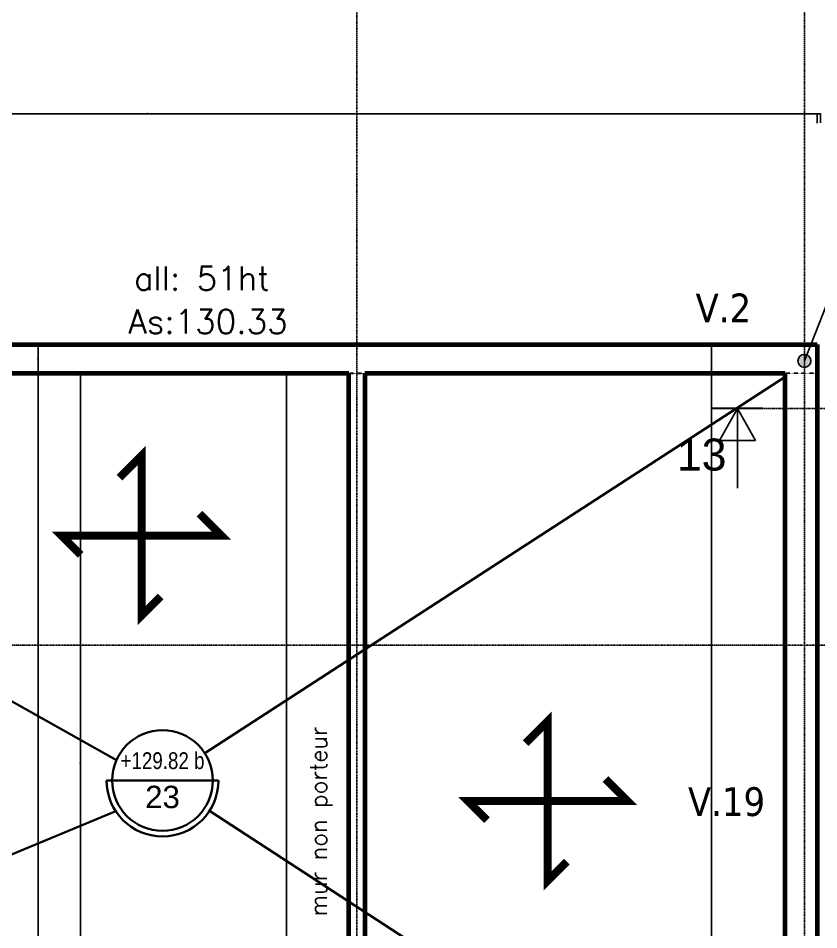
# Model space of a CAD drawing. Extents: x -12912 to 27386, y 1818 to 8189.
# Drawn here: x 1826 to 2327, y 7070 to 7640 of the extents above; entities that cross this region are included whole.
import ezdxf

# ---------------------------------------------------------------- set-up
doc = ezdxf.new("R2010")
doc.units = 0
doc.header["$MEASUREMENT"] = 0
for name, pattern in [('CACHE2', [4.7625, 3.175, -1.5875]), ('GrDotted', [0.4, 0.1, -0.1, 0.1, -0.1]), ('GrFeatureAxis', [0.85, 0.25, -0.2, 0.1, -0.2, 0.1]), ('STRICHPUNKT2_S11', [0.9, 0.7, -0.1, 0, -0.1])]:
    doc.linetypes.add(name, pattern=pattern)
doc.layers.get('0').update_dxf_attribs({"linetype": 'CONTINUOUS'})
doc.layers.get('DEFPOINTS').update_dxf_attribs({"linetype": 'CONTINUOUS'})
for name, color, linetype in [('K_ENT_M_Building_Coffrage PH Sous sol', 7, 'CONTINUOUS'), ('STR_COTATION', 1, 'CONTINUOUS'), ('STR_dob_liaisons_voiles', 23, 'CONTINUOUS'), ('STR_SURCH', 9, 'CACHE2'), ('STR_TXT', 102, 'CONTINUOUS'), ('STR_TXT_V', 102, 'CONTINUOUS')]:
    doc.layers.add(name, color=color, linetype=linetype)
for name, color, linetype, lineweight in [('STR_AXES', 4, 'STRICHPUNKT2_S11', 25), ('STR_dob_dalles', 130, 'CONTINUOUS', 35), ('STR_VOILES', 6, 'CONTINUOUS', 70)]:
    doc.layers.add(name, color=color, linetype=linetype, lineweight=lineweight)
doc.styles.add('EPAIS', font='TAHOMA.TTF')
doc.styles.add('FIN', font='romans.shx')
doc.styles.add('GrAnnotations', font='simplex.shx', dxfattribs={"height": 0.15})
doc.styles.add('GrCut', font='swissli.ttf', dxfattribs={"height": 0.2})
doc.styles.add('GrDimensions', font='simplex.shx')
doc.dimstyles.new('GrDimensions', dxfattribs={"dimtxt": 0.09, "dimasz": 0.05, "dimexe": 0.07, "dimexo": 0, "dimgap": 0.05, "dimtad": 1, "dimzin": 0, "dimdsep": 46, "dimtxsty": 'GrDimensions', "dimblk": 'ARCHTICK', "dimblk1": 'ARCHTICK', "dimblk2": 'ARCHTICK', "dimcen": 0.09, "dimadec": 0, "dimazin": 0, "dimtfac": 1, "dimtdec": 4, "dimtmove": 0, "dimatfit": 3, "dimldrblk": 'OPEN30', "dimfxl": 0, "dimtolj": 1, "dimtzin": 0, "dimarcsym": 0})
doc.dimstyles.new('nOVO', dxfattribs={"dimscale": 1.3, "dimtxt": 0.09, "dimasz": 0.05, "dimexe": 0.07, "dimexo": 0, "dimgap": 0.05, "dimtad": 1, "dimzin": 0, "dimdsep": 46, "dimtxsty": 'GrDimensions', "dimblk": 'ARCHTICK', "dimcen": 0.09, "dimadec": 0, "dimazin": 0, "dimtfac": 1, "dimtmove": 0, "dimatfit": 3, "dimldrblk": 'OPEN30', "dimfxl": 0, "dimtolj": 1, "dimtzin": 0, "dimarcsym": 0})

# ---------------------------------------------------------------- blocks, each defined once
blk = doc.blocks.new('_ArchTick')
at = {"color": 0, "linetype": 'ByBlock', "const_width": 0.15}
blk.add_lwpolyline([(-0.5, -0.5), (0.5, 0.5)], dxfattribs=at)
blk = doc.blocks.new('*D437')
at = {"layer": 'DEFPOINTS', "color": 0, "linetype": 'Continuous'}
for p in [(2260.3, 7436.01), (2260.3, 7417.92), (2260.3, 7417.92)]:
    blk.add_point(p, dxfattribs=at)
at = {"layer": 'STR_COTATION', "color": 0, "linetype": 'Continuous', "lineweight": -2}
for p, q in [((2260.3, 7436.01), (2260.21, 7436.01)), ((2260.3, 7436.01), (2260.3, 7417.92)), ((2260.3, 7417.92), (2260.21, 7417.92))]:
    blk.add_line(p, q, dxfattribs=at)
at = {"layer": 'STR_COTATION', "color": 0, "linetype": 'Continuous', "lineweight": -2, "xscale": 0.065, "yscale": 0.065, "zscale": 0.065}
for p, rotation in [((2260.3, 7436.01), 90), ((2260.3, 7417.92), 270)]:
    blk.add_blockref('_ArchTick', p, dxfattribs=dict(at, rotation=rotation))
at = {"layer": 'STR_COTATION', "color": 0, "linetype": 'Continuous', "lineweight": -3, "insert": (2260.18, 7426.97), "char_height": 0.117, "attachment_point": 5, "rotation": 90, "style": 'GrDimensions'}
blk.add_mtext('\\A1;1810', dxfattribs=at)
blk = doc.blocks.new('_Open30')
at = {"color": 0, "linetype": 'ByBlock', "lineweight": -2}
for p, q in [((-1, 0.3), (0, 0)), ((0, 0), (-1, -0.3)), ((0, 0), (-1, 0))]:
    blk.add_line(p, q, dxfattribs=at)
blk = doc.blocks.new('*D438')
at = {"layer": 'DEFPOINTS', "color": 0, "linetype": 'Continuous'}
for p in [(2260.3, 7417.92), (2260.3, 6963.81), (2270.09, 6963.81)]:
    blk.add_point(p, dxfattribs=at)
at = {"layer": 'STR_COTATION', "color": 0, "linetype": 'Continuous', "lineweight": -2}
for p, q in [((2260.3, 7417.92), (2260.4, 7417.92)), ((2260.3, 7417.92), (2260.3, 6963.81)), ((2270.09, 6963.81), (2260.21, 6963.81))]:
    blk.add_line(p, q, dxfattribs=at)
at = {"layer": 'STR_COTATION', "color": 0, "linetype": 'Continuous', "lineweight": -2, "xscale": 0.065, "yscale": 0.065, "zscale": 0.065}
for p, rotation in [((2260.3, 7417.92), 90), ((2260.3, 6963.81), 270)]:
    blk.add_blockref('_ArchTick', p, dxfattribs=dict(at, rotation=rotation))
at = {"layer": 'STR_COTATION', "color": 0, "linetype": 'Continuous', "lineweight": -3, "insert": (2260.18, 7190.86), "char_height": 0.117, "attachment_point": 5, "rotation": 90, "style": 'GrDimensions'}
blk.add_mtext('\\A1;454.11', dxfattribs=at)
blk = doc.blocks.new('*D440')
at = {"layer": 'DEFPOINTS', "color": 0, "linetype": 'Continuous'}
for p in [(2008.39, 7417.92), (1994.33, 6912.92), (2008.39, 6912.92)]:
    blk.add_point(p, dxfattribs=at)
at = {"layer": 'STR_COTATION', "color": 0, "linetype": 'Continuous', "lineweight": -2}
for p, q in [((2008.39, 7417.92), (1994.24, 7417.92)), ((1994.33, 7417.92), (1994.33, 6912.92)), ((2008.39, 6912.92), (1994.24, 6912.92))]:
    blk.add_line(p, q, dxfattribs=at)
at = {"layer": 'STR_COTATION', "color": 0, "linetype": 'Continuous', "lineweight": -2, "xscale": 0.065, "yscale": 0.065, "zscale": 0.065}
for p, rotation in [((1994.33, 7417.92), 90), ((1994.33, 6912.92), 270)]:
    blk.add_blockref('_ArchTick', p, dxfattribs=dict(at, rotation=rotation))
at = {"layer": 'STR_COTATION', "color": 0, "linetype": 'Continuous', "lineweight": -3, "insert": (1994.21, 7165.42), "char_height": 0.117, "attachment_point": 5, "rotation": 90, "style": 'GrDimensions'}
blk.add_mtext('\\A1;505.00', dxfattribs=at)
blk = doc.blocks.new('*D441')
at = {"layer": 'DEFPOINTS', "color": 0, "linetype": 'Continuous'}
for p in [(1838.92, 7436.01), (1838.92, 7417.92), (1838.92, 7417.92)]:
    blk.add_point(p, dxfattribs=at)
at = {"layer": 'STR_COTATION', "color": 0, "linetype": 'Continuous', "lineweight": -2}
for p, q in [((1838.92, 7436.01), (1838.83, 7436.01)), ((1838.92, 7436.01), (1838.92, 7417.92)), ((1838.92, 7417.92), (1838.83, 7417.92))]:
    blk.add_line(p, q, dxfattribs=at)
at = {"layer": 'STR_COTATION', "color": 0, "linetype": 'Continuous', "lineweight": -2, "xscale": 0.065, "yscale": 0.065, "zscale": 0.065}
for p, rotation in [((1838.92, 7436.01), 90), ((1838.92, 7417.92), 270)]:
    blk.add_blockref('_ArchTick', p, dxfattribs=dict(at, rotation=rotation))
at = {"layer": 'STR_COTATION', "color": 0, "linetype": 'Continuous', "lineweight": -3, "insert": (1838.8, 7426.97), "char_height": 0.117, "attachment_point": 5, "rotation": 90, "style": 'GrDimensions'}
blk.add_mtext('\\A1;1810', dxfattribs=at)
blk = doc.blocks.new('*D442')
at = {"layer": 'DEFPOINTS', "color": 0, "linetype": 'Continuous'}
for p in [(1838.92, 7417.92), (1827.93, 6992.92), (1838.92, 6992.92)]:
    blk.add_point(p, dxfattribs=at)
at = {"layer": 'STR_COTATION', "color": 0, "linetype": 'Continuous', "lineweight": -2}
for p, q in [((1838.92, 7417.92), (1838.83, 7417.92)), ((1838.92, 7417.92), (1838.92, 6992.92)), ((1827.93, 6992.92), (1839.01, 6992.92))]:
    blk.add_line(p, q, dxfattribs=at)
at = {"layer": 'STR_COTATION', "color": 0, "linetype": 'Continuous', "lineweight": -2, "xscale": 0.065, "yscale": 0.065, "zscale": 0.065}
for p, rotation in [((1838.92, 7417.92), 90), ((1838.92, 6992.92), 270)]:
    blk.add_blockref('_ArchTick', p, dxfattribs=dict(at, rotation=rotation))
at = {"layer": 'STR_COTATION', "color": 0, "linetype": 'Continuous', "lineweight": -3, "insert": (1838.8, 7205.42), "char_height": 0.117, "attachment_point": 5, "rotation": 90, "style": 'GrDimensions'}
blk.add_mtext('\\A1;425.00', dxfattribs=at)
blk = doc.blocks.new('*D489')
at = {"layer": 'DEFPOINTS', "color": 0, "linetype": 'Continuous'}
for p in [(2326.36, 7580.35), (2326.36, 7574.49), (2328.36, 7574.8)]:
    blk.add_point(p, dxfattribs=at)
at = {"layer": 'STR_COTATION', "color": 0, "linetype": 'Continuous', "lineweight": -2}
for p, q in [((2326.36, 7574.49), (2326.36, 7580.45)), ((2328.36, 7580.35), (2326.36, 7580.35)), ((2328.36, 7574.8), (2328.36, 7580.45))]:
    blk.add_line(p, q, dxfattribs=at)
at = {"layer": 'STR_COTATION', "color": 0, "linetype": 'Continuous', "lineweight": -2, "xscale": 0.065, "yscale": 0.065, "zscale": 0.065, "rotation": 180}
blk.add_blockref('_ArchTick', (2326.36, 7580.35), dxfattribs=at)
at = {"layer": 'STR_COTATION', "color": 0, "linetype": 'Continuous', "lineweight": -2, "xscale": 0.065, "yscale": 0.065, "zscale": 0.065}
blk.add_blockref('_ArchTick', (2328.36, 7580.35), dxfattribs=at)
at = {"layer": 'STR_COTATION', "color": 0, "linetype": 'Continuous', "lineweight": -3, "insert": (2327.36, 7580.48), "char_height": 0.117, "attachment_point": 5, "style": 'GrDimensions'}
blk.add_mtext('\\A1;200', dxfattribs=at)
blk = doc.blocks.new('*D490')
at = {"layer": 'DEFPOINTS', "color": 0, "linetype": 'Continuous'}
for p in [(1488.36, 7580.35), (1488.36, 7575.03), (2326.36, 7574.49)]:
    blk.add_point(p, dxfattribs=at)
at = {"layer": 'STR_COTATION', "color": 0, "linetype": 'Continuous', "lineweight": -2}
for p, q in [((1488.36, 7575.03), (1488.36, 7580.45)), ((2326.36, 7580.35), (1488.36, 7580.35)), ((2326.36, 7574.49), (2326.36, 7580.45))]:
    blk.add_line(p, q, dxfattribs=at)
at = {"layer": 'STR_COTATION', "color": 0, "linetype": 'Continuous', "lineweight": -2, "xscale": 0.065, "yscale": 0.065, "zscale": 0.065, "rotation": 180}
blk.add_blockref('_ArchTick', (1488.36, 7580.35), dxfattribs=at)
at = {"layer": 'STR_COTATION', "color": 0, "linetype": 'Continuous', "lineweight": -2, "xscale": 0.065, "yscale": 0.065, "zscale": 0.065}
blk.add_blockref('_ArchTick', (2326.36, 7580.35), dxfattribs=at)
at = {"layer": 'STR_COTATION', "color": 0, "linetype": 'Continuous', "lineweight": -3, "insert": (1907.36, 7580.48), "char_height": 0.117, "attachment_point": 5, "style": 'GrDimensions'}
blk.add_mtext('\\A1;838.00', dxfattribs=at)
blk = doc.blocks.new('*D911')
at = {"layer": 'DEFPOINTS', "color": 0, "linetype": 'Continuous'}
for p in [(1792.07, 7418.02), (1865.35, 7418.02), (1792.07, 6930.01)]:
    blk.add_point(p, dxfattribs=at)
at = {"layer": 'STR_COTATION', "color": 0, "linetype": 'Continuous', "lineweight": -2}
for p, q in [((1865.25, 7418.02), (1865.44, 7418.02)), ((1865.35, 6930.01), (1865.35, 7418.02)), ((1865.25, 6930.01), (1865.44, 6930.01))]:
    blk.add_line(p, q, dxfattribs=at)
at = {"layer": 'STR_COTATION', "color": 0, "linetype": 'Continuous', "lineweight": -2, "xscale": 0.065, "yscale": 0.065, "zscale": 0.065}
for p, rotation in [((1865.35, 7418.02), 90), ((1865.35, 6930.01), 270)]:
    blk.add_blockref('_ArchTick', p, dxfattribs=dict(at, rotation=rotation))
at = {"layer": 'STR_COTATION', "color": 0, "linetype": 'Continuous', "lineweight": -3, "insert": (1865.22, 7174.01), "char_height": 0.117, "attachment_point": 5, "rotation": 90, "style": 'GrDimensions'}
blk.add_mtext('\\A1;488.00', dxfattribs=at)

msp = doc.modelspace()

# ---------------------------------------------------------------- hatches: boundary and pattern name
at = {"layer": 'STR_dob_liaisons_voiles', "ltscale": 4.5}
h = msp.add_hatch(color=256, dxfattribs=at)
h.paths.add_polyline_path([(2319.847, 7429.534, 0.0938149), (2318.36, 7429.815), (2318.36, 7425.746)])
h.paths.add_polyline_path([(2318.36, 7425.746), (2318.36, 7421.676, 0.4142136), (2322.429, 7425.746, 0.3084139), (2319.847, 7429.534)])
h.paths.add_polyline_path([(2318.36, 7429.815, 0.4142136), (2314.29, 7425.746, 0.4142136), (2318.36, 7421.676)])

# ---------------------------------------------------------------- linework, layer by layer
at = {"color": 1, "linetype": 'ByBlock', "const_width": 5}
for points in [[(1903.627, 7316.373), (1903.627, 7366.373), (1889.873, 7352.619)], [(1903.627, 7316.373), (1953.627, 7316.373), (1939.873, 7330.126)], [(1865.618, 7304.382), (1853.627, 7316.373), (1903.627, 7316.373)], [(1915.618, 7278.364), (1903.627, 7266.373), (1903.627, 7316.373)], [(2157.75, 7150.315), (2157.75, 7200.315), (2143.996, 7186.561)], [(2157.75, 7150.315), (2207.75, 7150.315), (2193.996, 7164.068)], [(2119.74, 7138.324), (2107.75, 7150.315), (2157.75, 7150.315)], [(2169.74, 7112.305), (2157.75, 7100.315), (2157.75, 7150.315)]]:
    msp.add_lwpolyline(points, dxfattribs=at)
at = {"layer": 'K_ENT_M_Building_Coffrage PH Sous sol', "color": 7, "linetype": 'Continuous'}
for p, q in [((2276.524, 7396.014), (2265.178, 7376.014)), ((2276.524, 7396.014), (2276.524, 7376.014)), ((2276.524, 7396.014), (2287.87, 7376.014)), ((2287.87, 7376.014), (2265.178, 7376.014)), ((2276.524, 7376.014), (2276.524, 7346.014))]:
    msp.add_line(p, q, dxfattribs=at)
at = {"layer": 'K_ENT_M_Building_Coffrage PH Sous sol', "color": 7, "linetype": 'Continuous', "const_width": 1.2}
msp.add_lwpolyline([(2292.449, 7396.034), (2260.599, 7395.994)], dxfattribs=at)
at = {"layer": 'K_ENT_M_Building_Coffrage PH Sous sol', "color": 7, "linetype": 'GrFeatureAxis'}
msp.add_lwpolyline([(2276.524, 7396.014), (4800.578, 7396.014)], dxfattribs=at)
at = {"layer": 'STR_AXES', "linetype": 'GrFeatureAxis'}
for p, q in [((2318.36, 5522.963), (2318.36, 8122.963)), ((2038.36, 5622.963), (2038.36, 8022.963)), ((-1309.741, 7247.914), (7906.576, 7247.914))]:
    msp.add_line(p, q, dxfattribs=at)
at = {"layer": 'STR_dob_dalles', "linetype": 'Continuous', "lineweight": 35}
for p, q in [((1887.971, 7175.952), (1371.362, 7465.203)), ((2306.358, 7415.786), (1943.188, 7180.3)), ((1881.758, 7163.162), (1951.758, 7163.162)), ((1946.106, 7144.092), (2306.36, 6910.004))]:
    msp.add_line(p, q, dxfattribs=at)
at = {"layer": 'STR_dob_dalles', "ltscale": 4.5}
msp.add_line((1887.486, 7143.974), (1371.361, 6930.014), dxfattribs=at)
at = {"layer": 'STR_dob_dalles', "linetype": 'Continuous', "lineweight": 35}
for major_axis, start_param, end_param in [((-22.274, 22.274), 3.9269908, 10.2101761), ((-24.749, 24.749), 0.7853982, 3.9269908)]:
    msp.add_ellipse((1916.758, 7163.162), major_axis=major_axis, ratio=1, start_param=start_param, end_param=end_param, dxfattribs=at)
at = {"layer": 'STR_dob_liaisons_voiles', "ltscale": 4.5}
msp.add_line((2318.36, 7425.746), (2344.675, 7492.763), dxfattribs=at)
msp.add_circle((2318.36, 7425.746), 4.07, dxfattribs=at)
at = {"layer": 'STR_SURCH', "linetype": 'GrDotted', "ltscale": 0.25}
msp.add_line((2043.36, 7417.916), (2033.36, 7417.916), dxfattribs=at)
at = {"layer": 'STR_SURCH', "linetype": 'GrDotted'}
msp.add_lwpolyline([(1772.073, 6929.98), (1772.073, 7436.014), (2326.361, 7436.015), (2326.361, 7418.015), (1792.073, 7418.015), (1792.073, 6930.014)], dxfattribs=at)
at = {"layer": 'STR_VOILES', "linetype": 'Continuous'}
for p, q in [((1488.361, 7436.014), (2326.361, 7436.014)), ((2326.361, 7436.014), (2326.362, 6963.81)), ((2033.36, 7417.916), (1768.361, 7417.916)), ((2033.36, 6912.916), (2033.36, 7417.916)), ((2306.358, 7417.916), (2043.36, 7417.916)), ((2043.36, 7417.916), (2043.36, 6912.916)), ((2306.36, 6963.81), (2306.358, 7417.916))]:
    msp.add_line(p, q, dxfattribs=at)

# ---------------------------------------------------------------- texts
at = {"layer": 'K_ENT_M_Building_Coffrage PH Sous sol', "color": 7, "linetype": 'Continuous', "insert": (2254.114, 7366.975), "char_height": 20, "attachment_point": 5, "style": 'GrCut'}
msp.add_mtext('{13}', dxfattribs=at)
at = {"layer": 'STR_dob_dalles', "linetype": 'Continuous', "lineweight": 35, "attachment_point": 8}
for s, insert, char_height in [('{\\fSwis721 Lt BT|b0|i0|c0|p34;\\W0.8;+129.82 b}', (1916.758, 7170.162), 10.5), ('{\\fSwis721 Lt BT|b0|i0|c0|p34;23}', (1916.758, 7145.662), 14)]:
    msp.add_mtext(s, dxfattribs=dict(at, insert=insert, char_height=char_height))
at = {"layer": 'STR_TXT', "linetype": 'Continuous', "char_height": 15, "attachment_point": 1, "style": 'FIN'}
for s, insert in [('all: 51ht ', (1898.885, 7484.9)), ('As:130.33', (1895.421, 7457.856))]:
    msp.add_mtext(s, dxfattribs=dict(at, insert=insert))
at = {"layer": 'STR_TXT', "linetype": 'Continuous', "lineweight": -3, "insert": (2009.084, 7078.051), "char_height": 10.5, "attachment_point": 1, "rotation": 90, "style": 'GrAnnotations'}
msp.add_mtext('mur non porteur', dxfattribs=at)
at = {"layer": 'STR_TXT_V', "ltscale": 4.5, "style": 'EPAIS'}
for s, p in [('V.2', (2250.283, 7449.893)), ('V.19', (2245.506, 7140.952))]:
    msp.add_text(s, height=18, dxfattribs=at).set_placement(p)

# ---------------------------------------------------------------- dimensions: what is measured, and where the dimension line sits
at = {"layer": 'STR_COTATION', "linetype": 'Continuous', "lineweight": -3}
for base, p1, p2, override, picture, middle in [((1488.361, 7580.354), (2326.361, 7574.491), (1488.361, 7575.026), {"dimscale": 1.3, "dimtmove": 1}, '*D490', (1907.361, 7580.478)), ((2326.361, 7580.354), (2328.358, 7574.797), (2326.361, 7574.491), {"dimscale": 1.3, "dimdec": 0, "dimlfac": 100, "dimtmove": 1}, '*D489', (2327.36, 7580.478))]:
    dim = msp.add_linear_dim(base=base, p1=p1, p2=p2, dimstyle='GrDimensions', override=override, dxfattribs=at)
    dim.commit()
    dim.dimension.update_dxf_attribs({"geometry": picture, "text_midpoint": middle})
for base, p1, p2, override, picture, middle in [((1838.922, 7417.916), (1838.922, 7436.014), (1838.922, 7417.916), {"dimscale": 1.3, "dimdec": 0, "dimlfac": 100, "dimzin": 0}, '*D441', (1838.798, 7426.965)), ((2260.304, 7417.916), (2260.304, 7436.014), (2260.304, 7417.916), {"dimscale": 1.3, "dimdec": 0, "dimlfac": 100, "dimzin": 0}, '*D437', (2260.181, 7426.965)), ((1838.922, 6992.916), (1838.922, 7417.916), (1827.932, 6992.916), {"dimscale": 1.3, "dimtmove": 1}, '*D442', (1838.798, 7205.416)), ((1994.334, 6912.916), (2008.39, 7417.916), (2008.39, 6912.916), {"dimscale": 1.3}, '*D440', (1994.211, 7165.416)), ((2260.304, 6963.81), (2260.304, 7417.916), (2270.088, 6963.81), {"dimscale": 1.3, "dimtmove": 1}, '*D438', (2260.181, 7190.863))]:
    dim = msp.add_linear_dim(base=base, p1=p1, p2=p2, angle=90, dimstyle='GrDimensions', override=override, dxfattribs=at)
    dim.commit()
    dim.dimension.update_dxf_attribs({"geometry": picture, "text_midpoint": middle})
dim = msp.add_linear_dim(base=(1865.345, 7418.015), p1=(1792.073, 6930.014), p2=(1792.073, 7418.015), angle=90, dimstyle='nOVO', dxfattribs=at)
dim.commit()
dim.dimension.update_dxf_attribs({"geometry": '*D911', "text_midpoint": (1865.222, 7174.015)})

doc.saveas('drawing.dxf')
